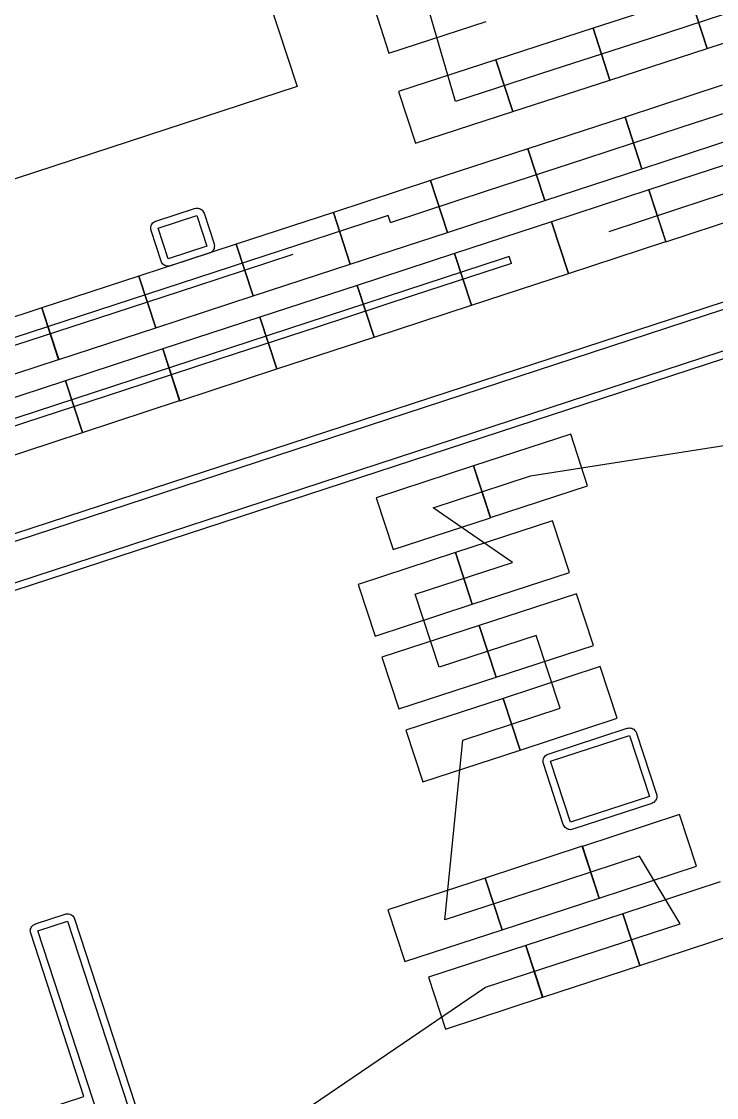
# Model space of a CAD drawing. Header units: feet. Extents: x -377 to 137, y -116 to 143.
# Drawn here: x -108.8 to -62, y -38.4 to 34 of the extents above; entities that cross this region are included whole.
import ezdxf

# ---------------------------------------------------------------- set-up
doc = ezdxf.new("R2010")
doc.units = ezdxf.units.FT
for name, color, linetype in [('Buildings', 7, 'CONTINUOUS'), ('Connections', 7, 'CONTINUOUS'), ('Modules', 7, 'CONTINUOUS'), ('Obstructions', 7, 'CONTINUOUS'), ('Setbacks', 7, 'CONTINUOUS'), ('Strings', 7, 'CONTINUOUS')]:
    doc.layers.add(name, color=color, linetype=linetype)

msp = doc.modelspace()

# ---------------------------------------------------------------- linework, layer by layer
at = {"layer": 'Buildings', "color": 252}
for p, q in [((-93.718, 40.119), (-90.272, 29.586)), ((-90.272, 29.586), (-117.094, 20.813))]:
    msp.add_line(p, q, dxfattribs=at)
at = {"layer": 'Connections', "color": 91}
for p, q in [((-84.609, 20.76), (-168.487, -6.675)), ((-84.141, 20.913), (-84.609, 20.76)), ((-83.988, 20.445), (-84.141, 20.913)), ((-75.995, 18.144), (-76.463, 17.991)), ((-75.842, 17.677), (-75.995, 18.144)), ((-76.463, 17.991), (-166.882, -11.583))]:
    msp.add_line(p, q, dxfattribs=at)
at = {"layer": 'Modules', "color": 254}
for p, q in [((-63.801, 35.634), (-70.347, 33.507)), ((-63.803, 35.633), (-62.672, 32.151)), ((-62.67, 32.152), (-63.801, 35.634)), ((-85.221, 35.326), (-84.09, 31.844)), ((-62.672, 32.151), (-56.125, 34.278)), ((-84.09, 31.844), (-77.544, 33.971)), ((-70.348, 33.508), (-76.894, 31.381)), ((-69.217, 30.027), (-70.348, 33.508)), ((-70.347, 33.507), (-69.216, 30.025)), ((-69.216, 30.025), (-62.67, 32.152)), ((-76.892, 31.383), (-83.439, 29.256)), ((-76.894, 31.381), (-75.763, 27.9)), ((-75.761, 27.901), (-76.892, 31.383)), ((-75.763, 27.9), (-69.217, 30.027)), ((-83.439, 29.256), (-82.308, 25.774)), ((-61.659, 29.675), (-68.201, 27.535)), ((-82.308, 25.774), (-75.761, 27.901)), ((-68.203, 27.535), (-74.745, 25.395)), ((-67.065, 24.056), (-68.203, 27.535)), ((-68.201, 27.535), (-67.063, 24.056)), ((-67.063, 24.056), (-60.521, 26.196)), ((-74.745, 25.395), (-81.287, 23.255)), ((-74.745, 25.395), (-73.607, 21.916)), ((-73.607, 21.916), (-74.745, 25.395)), ((-60.054, 24.767), (-66.596, 22.627)), ((-73.607, 21.916), (-67.065, 24.056)), ((-81.286, 23.255), (-87.828, 21.115)), ((-81.287, 23.255), (-80.149, 19.776)), ((-80.148, 19.775), (-81.286, 23.255)), ((-66.599, 22.63), (-73.141, 20.49)), ((-65.461, 19.151), (-66.599, 22.63)), ((-66.596, 22.627), (-65.458, 19.148)), ((-80.149, 19.776), (-73.607, 21.916)), ((-87.828, 21.114), (-94.37, 18.975)), ((-87.828, 21.115), (-86.69, 17.636)), ((-86.689, 17.635), (-87.828, 21.114)), ((-65.458, 19.148), (-58.916, 21.287)), ((-73.14, 20.486), (-79.682, 18.346)), ((-73.141, 20.49), (-72.003, 17.011)), ((-72.002, 17.007), (-73.14, 20.486)), ((-86.69, 17.636), (-80.148, 19.775)), ((-94.372, 18.974), (-100.914, 16.834)), ((-93.234, 15.495), (-94.372, 18.974)), ((-94.37, 18.975), (-93.232, 15.495)), ((-72.003, 17.011), (-65.461, 19.151)), ((-79.681, 18.35), (-86.224, 16.21)), ((-79.682, 18.346), (-78.544, 14.867)), ((-78.543, 14.87), (-79.681, 18.35)), ((-93.232, 15.495), (-86.689, 17.635)), ((-100.91, 16.838), (-107.453, 14.698)), ((-100.914, 16.834), (-99.776, 13.355)), ((-99.772, 13.358), (-100.91, 16.838)), ((-78.544, 14.867), (-72.002, 17.007)), ((-86.226, 16.21), (-92.768, 14.07)), ((-85.088, 12.73), (-86.226, 16.21)), ((-86.224, 16.21), (-85.085, 12.731)), ((-99.776, 13.355), (-93.234, 15.495)), ((-107.455, 14.694), (-113.997, 12.554)), ((-106.317, 11.215), (-107.455, 14.694)), ((-107.453, 14.698), (-106.314, 11.219)), ((-85.085, 12.731), (-78.543, 14.87)), ((-92.767, 14.069), (-99.309, 11.93)), ((-92.768, 14.07), (-91.63, 10.59)), ((-91.629, 10.59), (-92.767, 14.069)), ((-106.314, 11.219), (-99.772, 13.358)), ((-91.63, 10.59), (-85.088, 12.73)), ((-99.311, 11.933), (-105.854, 9.793)), ((-98.173, 8.453), (-99.311, 11.933)), ((-99.309, 11.93), (-98.171, 8.45)), ((-112.859, 9.075), (-106.317, 11.215)), ((-98.171, 8.45), (-91.629, 10.59)), ((-105.847, 9.789), (-112.389, 7.649)), ((-105.854, 9.793), (-104.716, 6.314)), ((-104.709, 6.31), (-105.847, 9.789)), ((-104.716, 6.314), (-98.173, 8.453)), ((-111.251, 4.17), (-104.709, 6.31)), ((-71.856, 6.202), (-78.398, 4.063)), ((-70.718, 2.723), (-71.856, 6.202)), ((-78.401, 4.055), (-84.943, 1.915)), ((-77.262, 0.576), (-78.401, 4.055)), ((-78.398, 4.063), (-77.26, 0.583)), ((-77.26, 0.583), (-70.718, 2.723)), ((-84.943, 1.915), (-83.805, -1.564)), ((-83.805, -1.564), (-77.262, 0.576)), ((-73.076, 0.37), (-79.618, -1.77)), ((-71.938, -3.109), (-73.076, 0.37)), ((-79.617, -1.77), (-86.159, -3.91)), ((-79.618, -1.77), (-78.48, -5.249)), ((-78.479, -5.25), (-79.617, -1.77)), ((-78.48, -5.249), (-71.938, -3.109)), ((-86.159, -3.91), (-85.021, -7.389)), ((-71.471, -4.539), (-78.013, -6.678)), ((-70.333, -8.018), (-71.471, -4.539)), ((-85.021, -7.389), (-78.479, -5.25)), ((-78.015, -6.675), (-84.558, -8.815)), ((-76.877, -10.155), (-78.015, -6.675)), ((-78.013, -6.678), (-76.875, -10.158)), ((-76.875, -10.158), (-70.333, -8.018)), ((-84.558, -8.815), (-83.42, -12.294)), ((-69.866, -9.44), (-76.408, -11.58)), ((-68.728, -12.919), (-69.866, -9.44)), ((-83.42, -12.294), (-76.877, -10.155)), ((-76.408, -11.58), (-82.95, -13.72)), ((-75.27, -15.059), (-76.408, -11.58)), ((-76.408, -11.58), (-75.27, -15.059)), ((-75.27, -15.059), (-68.728, -12.919)), ((-82.95, -13.72), (-81.812, -17.199)), ((-81.812, -17.199), (-75.27, -15.059)), ((-64.533, -19.4), (-71.075, -21.539)), ((-63.395, -22.879), (-64.533, -19.4)), ((-71.077, -21.536), (-77.619, -23.676)), ((-69.939, -25.015), (-71.077, -21.536)), ((-71.075, -21.539), (-69.937, -25.019)), ((-69.937, -25.019), (-63.395, -22.879)), ((-77.619, -23.676), (-84.161, -25.816)), ((-76.481, -27.156), (-77.619, -23.676)), ((-77.619, -23.676), (-76.481, -27.155)), ((-61.799, -23.932), (-68.341, -26.072)), ((-76.481, -27.155), (-69.939, -25.015)), ((-84.161, -25.816), (-83.023, -29.295)), ((-68.34, -26.072), (-74.883, -28.212)), ((-68.341, -26.072), (-67.203, -29.551)), ((-67.202, -29.551), (-68.34, -26.072)), ((-83.023, -29.295), (-76.481, -27.156)), ((-67.203, -29.551), (-60.661, -27.411)), ((-74.885, -28.212), (-81.427, -30.352)), ((-73.747, -31.692), (-74.885, -28.212)), ((-74.883, -28.212), (-73.744, -31.691)), ((-73.744, -31.691), (-67.202, -29.551)), ((-81.427, -30.352), (-80.289, -33.831)), ((-80.289, -33.831), (-73.747, -31.692))]:
    msp.add_line(p, q, dxfattribs=at)
at = {"layer": 'Obstructions', "color": 252}
for p, q in [((-99.618, 20.058), (-97.01, 20.909)), ((-97.01, 20.909), (-96.336, 18.849)), ((-98.944, 17.998), (-99.618, 20.058)), ((-96.336, 18.849), (-98.944, 17.998)), ((-59.343, 15.31), (-163.833, -18.867)), ((-163.013, -21.376), (-58.523, 12.801)), ((-73.219, -15.81), (-67.906, -14.072)), ((-67.906, -14.072), (-66.564, -18.177)), ((-71.877, -19.916), (-73.219, -15.81)), ((-66.564, -18.177), (-71.877, -19.916)), ((-107.721, -27.231), (-105.722, -26.577)), ((-105.722, -26.577), (-101.637, -39.071)), ((-103.636, -39.725), (-107.721, -27.231))]:
    msp.add_line(p, q, dxfattribs=at)
at = {"layer": 'Setbacks', "color": 2}
for p, q in [((-99.774, 20.536), (-97.166, 21.387)), ((-97.166, 21.387), (-97.165, 21.388)), ((-97.165, 21.388), (-97.088, 21.4)), ((-97.088, 21.4), (-97.011, 21.412)), ((-97.011, 21.412), (-97.011, 21.412)), ((-97.011, 21.412), (-97.011, 21.412)), ((-97.011, 21.412), (-97.01, 21.412)), ((-97.01, 21.412), (-97.01, 21.412)), ((-97.01, 21.412), (-96.933, 21.4)), ((-96.933, 21.4), (-96.856, 21.388)), ((-96.856, 21.388), (-96.855, 21.388)), ((-96.855, 21.388), (-96.855, 21.388)), ((-96.855, 21.388), (-96.855, 21.388)), ((-96.855, 21.388), (-96.854, 21.388)), ((-96.854, 21.388), (-96.785, 21.352)), ((-96.785, 21.352), (-96.715, 21.317)), ((-96.715, 21.317), (-96.715, 21.317)), ((-96.715, 21.317), (-96.715, 21.317)), ((-96.715, 21.317), (-96.714, 21.316)), ((-96.714, 21.316), (-96.714, 21.316)), ((-96.714, 21.316), (-96.659, 21.261)), ((-96.659, 21.261), (-96.604, 21.206)), ((-96.604, 21.206), (-96.603, 21.206)), ((-96.603, 21.206), (-96.603, 21.205)), ((-96.603, 21.205), (-96.603, 21.205)), ((-96.603, 21.205), (-96.603, 21.205)), ((-96.603, 21.205), (-96.567, 21.135)), ((-96.567, 21.135), (-96.532, 21.066)), ((-96.532, 21.066), (-96.531, 21.065)), ((-96.531, 21.065), (-95.857, 19.006)), ((-100.097, 20.213), (-100.061, 20.283)), ((-100.061, 20.283), (-100.026, 20.353)), ((-100.026, 20.353), (-100.025, 20.354)), ((-100.026, 20.353), (-100.026, 20.353)), ((-100.026, 20.353), (-100.026, 20.353)), ((-100.026, 20.353), (-100.026, 20.353)), ((-100.025, 20.354), (-99.97, 20.409)), ((-99.97, 20.409), (-99.915, 20.464)), ((-99.915, 20.464), (-99.915, 20.465)), ((-99.915, 20.465), (-99.915, 20.465)), ((-99.915, 20.465), (-99.914, 20.465)), ((-99.914, 20.465), (-99.845, 20.501)), ((-99.914, 20.465), (-99.914, 20.465)), ((-99.845, 20.501), (-99.775, 20.536)), ((-99.775, 20.536), (-99.775, 20.536)), ((-99.775, 20.536), (-99.774, 20.536)), ((-99.774, 20.536), (-99.774, 20.536)), ((-100.121, 20.058), (-100.109, 20.135)), ((-100.121, 20.057), (-100.121, 20.058)), ((-100.121, 20.057), (-100.121, 20.057)), ((-100.121, 20.056), (-100.121, 20.057)), ((-100.121, 20.057), (-100.121, 20.057)), ((-100.109, 19.979), (-100.121, 20.056)), ((-100.109, 20.135), (-100.097, 20.212)), ((-100.097, 19.902), (-100.109, 19.979)), ((-100.097, 20.212), (-100.097, 20.213)), ((-100.097, 20.213), (-100.097, 20.213)), ((-100.097, 20.213), (-100.097, 20.213)), ((-100.097, 20.212), (-100.097, 20.212)), ((-100.096, 19.901), (-100.097, 19.902)), ((-100.097, 19.902), (-100.097, 19.902)), ((-100.097, 19.902), (-100.097, 19.902)), ((-99.422, 17.842), (-100.096, 19.901)), ((-95.857, 19.006), (-95.857, 19.005)), ((-95.857, 19.005), (-95.857, 19.005)), ((-95.857, 19.005), (-95.857, 19.005)), ((-95.857, 19.005), (-95.845, 18.928)), ((-95.845, 18.928), (-95.833, 18.851)), ((-95.833, 18.849), (-95.845, 18.772)), ((-95.833, 18.851), (-95.832, 18.85)), ((-95.832, 18.85), (-95.833, 18.849)), ((-95.832, 18.85), (-95.832, 18.85)), ((-95.832, 18.85), (-95.832, 18.85)), ((-96.18, 18.371), (-98.788, 17.52)), ((-96.179, 18.371), (-96.18, 18.371)), ((-96.109, 18.407), (-96.179, 18.371)), ((-96.179, 18.371), (-96.179, 18.371)), ((-96.179, 18.371), (-96.179, 18.371)), ((-96.04, 18.442), (-96.109, 18.407)), ((-96.039, 18.442), (-96.04, 18.442)), ((-95.984, 18.498), (-96.039, 18.443)), ((-96.039, 18.443), (-96.039, 18.443)), ((-96.039, 18.443), (-96.039, 18.442)), ((-96.039, 18.442), (-96.039, 18.442)), ((-95.929, 18.553), (-95.984, 18.498)), ((-95.928, 18.554), (-95.929, 18.553)), ((-95.892, 18.624), (-95.928, 18.555)), ((-95.928, 18.555), (-95.928, 18.554)), ((-95.928, 18.554), (-95.928, 18.554)), ((-95.928, 18.554), (-95.928, 18.554)), ((-95.857, 18.694), (-95.892, 18.624)), ((-95.845, 18.772), (-95.857, 18.695)), ((-95.857, 18.695), (-95.857, 18.695)), ((-95.857, 18.695), (-95.857, 18.694)), ((-95.857, 18.694), (-95.857, 18.694)), ((-95.857, 18.694), (-95.857, 18.694)), ((-99.422, 17.841), (-99.422, 17.842)), ((-99.387, 17.772), (-99.422, 17.841)), ((-99.351, 17.702), (-99.387, 17.772)), ((-99.351, 17.701), (-99.351, 17.702)), ((-99.351, 17.702), (-99.351, 17.702)), ((-99.351, 17.702), (-99.351, 17.702)), ((-99.35, 17.701), (-99.351, 17.701)), ((-99.295, 17.646), (-99.35, 17.701)), ((-99.24, 17.591), (-99.295, 17.646)), ((-99.239, 17.591), (-99.24, 17.591)), ((-99.239, 17.59), (-99.239, 17.591)), ((-99.169, 17.555), (-99.239, 17.59)), ((-99.239, 17.59), (-99.239, 17.59)), ((-99.239, 17.59), (-99.239, 17.59)), ((-99.1, 17.519), (-99.169, 17.555)), ((-99.099, 17.519), (-99.1, 17.519)), ((-99.098, 17.519), (-99.099, 17.519)), ((-99.099, 17.519), (-99.099, 17.519)), ((-99.099, 17.519), (-99.099, 17.519)), ((-99.021, 17.507), (-99.098, 17.519)), ((-98.944, 17.495), (-99.021, 17.507)), ((-98.943, 17.495), (-98.944, 17.495)), ((-98.944, 17.495), (-98.944, 17.495)), ((-98.866, 17.507), (-98.943, 17.495)), ((-98.943, 17.495), (-98.943, 17.495)), ((-98.943, 17.495), (-98.943, 17.495)), ((-98.789, 17.52), (-98.866, 17.507)), ((-98.788, 17.52), (-98.789, 17.52)), ((-163.99, -18.389), (-59.499, 15.788)), ((-59.8, 11.854), (-162.857, -21.855)), ((-73.375, -15.332), (-68.062, -13.594)), ((-68.062, -13.593), (-67.984, -13.581)), ((-68.062, -13.594), (-68.062, -13.593)), ((-68.062, -13.594), (-68.062, -13.594)), ((-68.062, -13.594), (-68.062, -13.594)), ((-67.984, -13.581), (-67.907, -13.569)), ((-67.907, -13.569), (-67.907, -13.569)), ((-67.907, -13.569), (-67.907, -13.569)), ((-67.907, -13.569), (-67.907, -13.569)), ((-67.907, -13.569), (-67.906, -13.569)), ((-67.906, -13.569), (-67.829, -13.581)), ((-67.829, -13.581), (-67.752, -13.593)), ((-67.752, -13.593), (-67.751, -13.593)), ((-67.751, -13.593), (-67.751, -13.593)), ((-67.751, -13.593), (-67.751, -13.593)), ((-67.751, -13.593), (-67.751, -13.593)), ((-67.751, -13.593), (-67.682, -13.628)), ((-67.682, -13.628), (-67.611, -13.664)), ((-67.611, -13.664), (-67.611, -13.664)), ((-67.611, -13.664), (-67.611, -13.664)), ((-67.611, -13.664), (-67.611, -13.664)), ((-67.611, -13.664), (-67.61, -13.665)), ((-67.61, -13.665), (-67.555, -13.72)), ((-67.555, -13.72), (-67.5, -13.775)), ((-67.5, -13.775), (-67.499, -13.775)), ((-67.499, -13.775), (-67.499, -13.775)), ((-67.499, -13.775), (-67.499, -13.775)), ((-67.499, -13.775), (-67.499, -13.776)), ((-67.499, -13.776), (-67.463, -13.845)), ((-67.463, -13.845), (-67.428, -13.915)), ((-67.428, -13.915), (-67.428, -13.915)), ((-67.428, -13.915), (-67.428, -13.916)), ((-67.428, -13.916), (-67.428, -13.916)), ((-67.428, -13.916), (-66.085, -18.021)), ((-73.722, -15.811), (-73.71, -15.734)), ((-73.722, -15.811), (-73.722, -15.811)), ((-73.722, -15.811), (-73.722, -15.811)), ((-73.722, -15.812), (-73.722, -15.811)), ((-73.722, -15.811), (-73.722, -15.811)), ((-73.71, -15.89), (-73.722, -15.812)), ((-73.71, -15.734), (-73.698, -15.656)), ((-73.698, -15.966), (-73.71, -15.89)), ((-73.698, -15.655), (-73.662, -15.585)), ((-73.698, -15.656), (-73.698, -15.655)), ((-73.698, -15.656), (-73.698, -15.656)), ((-73.698, -15.656), (-73.698, -15.656)), ((-73.698, -15.656), (-73.698, -15.656)), ((-73.662, -15.585), (-73.627, -15.516)), ((-73.627, -15.516), (-73.627, -15.515)), ((-73.627, -15.515), (-73.627, -15.515)), ((-73.627, -15.515), (-73.627, -15.515)), ((-73.627, -15.515), (-73.626, -15.515)), ((-73.626, -15.515), (-73.571, -15.459)), ((-73.571, -15.459), (-73.516, -15.404)), ((-73.516, -15.404), (-73.516, -15.404)), ((-73.516, -15.404), (-73.516, -15.404)), ((-73.516, -15.404), (-73.516, -15.404)), ((-73.516, -15.404), (-73.515, -15.404)), ((-73.515, -15.404), (-73.445, -15.368)), ((-73.445, -15.368), (-73.376, -15.332)), ((-73.376, -15.332), (-73.376, -15.332)), ((-73.376, -15.332), (-73.375, -15.332)), ((-73.697, -15.967), (-73.698, -15.966)), ((-72.355, -20.072), (-73.697, -15.967)), ((-66.085, -18.021), (-66.085, -18.021)), ((-66.085, -18.021), (-66.073, -18.099)), ((-66.073, -18.099), (-66.061, -18.176)), ((-66.407, -18.655), (-71.72, -20.394)), ((-66.337, -18.619), (-66.407, -18.655)), ((-66.407, -18.655), (-66.407, -18.655)), ((-66.268, -18.584), (-66.337, -18.619)), ((-66.267, -18.584), (-66.268, -18.584)), ((-66.211, -18.528), (-66.267, -18.583)), ((-66.267, -18.583), (-66.267, -18.584)), ((-66.267, -18.584), (-66.267, -18.584)), ((-66.267, -18.584), (-66.267, -18.584)), ((-66.156, -18.473), (-66.211, -18.528)), ((-66.12, -18.402), (-66.156, -18.472)), ((-66.156, -18.472), (-66.156, -18.472)), ((-66.156, -18.472), (-66.156, -18.472)), ((-66.156, -18.472), (-66.156, -18.472)), ((-66.156, -18.472), (-66.156, -18.473)), ((-66.085, -18.332), (-66.12, -18.402)), ((-66.073, -18.254), (-66.085, -18.331)), ((-66.085, -18.331), (-66.085, -18.332)), ((-66.085, -18.332), (-66.085, -18.332)), ((-66.085, -18.332), (-66.085, -18.332)), ((-66.085, -18.332), (-66.085, -18.332)), ((-66.061, -18.177), (-66.073, -18.254)), ((-66.061, -18.176), (-66.061, -18.176)), ((-66.061, -18.176), (-66.061, -18.176)), ((-66.061, -18.176), (-66.061, -18.176)), ((-66.061, -18.176), (-66.061, -18.177)), ((-72.355, -20.073), (-72.355, -20.072)), ((-72.355, -20.072), (-72.355, -20.072)), ((-72.355, -20.072), (-72.355, -20.072)), ((-72.319, -20.142), (-72.355, -20.073)), ((-72.284, -20.212), (-72.319, -20.142)), ((-72.283, -20.212), (-72.284, -20.212)), ((-72.284, -20.212), (-72.284, -20.212)), ((-72.283, -20.213), (-72.283, -20.212)), ((-72.283, -20.212), (-72.283, -20.212)), ((-72.228, -20.268), (-72.283, -20.213)), ((-72.172, -20.323), (-72.228, -20.268)), ((-72.171, -20.324), (-72.172, -20.323)), ((-72.172, -20.323), (-72.172, -20.323)), ((-72.172, -20.323), (-72.172, -20.323)), ((-72.172, -20.323), (-72.172, -20.323)), ((-72.102, -20.359), (-72.171, -20.324)), ((-72.032, -20.394), (-72.102, -20.359)), ((-72.031, -20.394), (-72.032, -20.394)), ((-72.032, -20.394), (-72.032, -20.394)), ((-72.031, -20.395), (-72.031, -20.394)), ((-72.031, -20.394), (-72.031, -20.394)), ((-71.954, -20.407), (-72.031, -20.395)), ((-71.876, -20.419), (-71.954, -20.407)), ((-71.875, -20.419), (-71.876, -20.419)), ((-71.876, -20.419), (-71.876, -20.419)), ((-71.876, -20.419), (-71.876, -20.419)), ((-71.876, -20.419), (-71.876, -20.419)), ((-71.798, -20.406), (-71.875, -20.419)), ((-71.721, -20.394), (-71.798, -20.406)), ((-71.72, -20.394), (-71.721, -20.394)), ((-71.72, -20.394), (-71.72, -20.394)), ((-71.72, -20.394), (-71.72, -20.394)), ((-107.948, -26.789), (-107.877, -26.753)), ((-107.877, -26.753), (-105.878, -26.099)), ((-107.877, -26.753), (-107.877, -26.753)), ((-105.878, -26.099), (-105.801, -26.086)), ((-105.878, -26.099), (-105.878, -26.099)), ((-105.878, -26.099), (-105.878, -26.099)), ((-105.878, -26.099), (-105.878, -26.099)), ((-105.801, -26.086), (-105.723, -26.074)), ((-105.723, -26.074), (-105.723, -26.074)), ((-105.723, -26.074), (-105.723, -26.074)), ((-105.723, -26.074), (-105.723, -26.074)), ((-105.723, -26.074), (-105.722, -26.074)), ((-105.722, -26.074), (-105.645, -26.086)), ((-105.645, -26.086), (-105.568, -26.098)), ((-105.568, -26.098), (-105.567, -26.098)), ((-105.567, -26.098), (-105.567, -26.098)), ((-105.567, -26.098), (-105.567, -26.098)), ((-105.567, -26.098), (-105.567, -26.098)), ((-105.567, -26.098), (-105.497, -26.134)), ((-105.497, -26.134), (-105.427, -26.169)), ((-105.427, -26.169), (-105.427, -26.169)), ((-105.427, -26.169), (-105.427, -26.169)), ((-105.427, -26.169), (-105.427, -26.169)), ((-105.427, -26.169), (-105.426, -26.17)), ((-105.426, -26.17), (-105.371, -26.225)), ((-105.371, -26.225), (-105.316, -26.28)), ((-105.316, -26.28), (-105.315, -26.281)), ((-105.315, -26.281), (-105.315, -26.281)), ((-105.315, -26.281), (-105.315, -26.281)), ((-105.315, -26.281), (-105.315, -26.281)), ((-105.315, -26.281), (-105.28, -26.35)), ((-105.28, -26.35), (-105.244, -26.42)), ((-105.244, -26.42), (-105.244, -26.421)), ((-105.244, -26.421), (-105.244, -26.421)), ((-105.244, -26.421), (-105.244, -26.421)), ((-105.244, -26.421), (-101.159, -38.915)), ((-108.224, -27.231), (-108.212, -27.156)), ((-108.224, -27.232), (-108.224, -27.231)), ((-108.211, -27.31), (-108.224, -27.232)), ((-108.224, -27.232), (-108.224, -27.232)), ((-108.224, -27.232), (-108.224, -27.232)), ((-108.224, -27.232), (-108.224, -27.232)), ((-108.212, -27.156), (-108.2, -27.077)), ((-108.199, -27.387), (-108.211, -27.31)), ((-108.2, -27.077), (-108.199, -27.076)), ((-108.199, -27.076), (-108.165, -27.007)), ((-108.199, -27.076), (-108.199, -27.076)), ((-108.199, -27.076), (-108.199, -27.076)), ((-108.199, -27.076), (-108.199, -27.076)), ((-104.611, -38.362), (-108.199, -27.387)), ((-108.199, -27.387), (-108.199, -27.387)), ((-108.165, -27.007), (-108.129, -26.936)), ((-108.129, -26.936), (-108.128, -26.936)), ((-108.128, -26.935), (-108.073, -26.881)), ((-108.128, -26.936), (-108.128, -26.935)), ((-108.128, -26.936), (-108.128, -26.936)), ((-108.128, -26.936), (-108.128, -26.936)), ((-108.073, -26.881), (-108.018, -26.825)), ((-108.018, -26.825), (-108.017, -26.824)), ((-108.017, -26.824), (-107.948, -26.789)), ((-108.017, -26.824), (-108.017, -26.824)), ((-108.017, -26.824), (-108.017, -26.824)), ((-108.017, -26.824), (-108.017, -26.824)), ((-140.572, -50.127), (-104.611, -38.362))]:
    msp.add_line(p, q, dxfattribs=at)
at = {"layer": 'Strings', "color": 11}
for p, q in [((-59.964, 34.955), (-66.508, 32.83)), ((-79.6, 28.579), (-81.383, 34.649)), ((-66.508, 32.83), (-73.056, 30.704)), ((-73.056, 30.704), (-79.6, 28.579)), ((-64.361, 26.866), (-57.817, 29.006)), ((-70.905, 24.725), (-64.361, 26.866)), ((-77.447, 22.585), (-70.905, 24.725)), ((-56.215, 24.101), (-62.756, 21.957)), ((-83.988, 20.445), (-77.447, 22.585)), ((-62.756, 21.957), (-69.301, 19.821)), ((-97.074, 16.165), (-90.53, 18.305)), ((-75.842, 17.677), (-82.383, 15.54)), ((-103.612, 14.028), (-97.074, 16.165)), ((-82.383, 15.54), (-88.928, 13.4)), ((-110.157, 11.884), (-103.612, 14.028)), ((-88.928, 13.4), (-95.469, 11.26)), ((-95.469, 11.26), (-102.014, 9.123)), ((-102.014, 9.123), (-108.549, 6.979)), ((-74.558, 3.393), (-43.996, 8.17)), ((-108.549, 6.979), (-115.093, 4.843)), ((-81.103, 1.245), (-74.558, 3.393)), ((-75.778, -2.44), (-81.103, 1.245)), ((-82.319, -4.58), (-75.778, -2.44)), ((-80.717, -9.485), (-82.319, -4.58)), ((-74.173, -7.348), (-80.717, -9.485)), ((-72.568, -12.25), (-74.173, -7.348)), ((-79.11, -14.39), (-72.568, -12.25)), ((-80.321, -26.486), (-79.11, -14.39)), ((-67.235, -22.209), (-73.779, -24.346)), ((-64.501, -26.742), (-67.235, -22.209)), ((-73.779, -24.346), (-80.321, -26.486)), ((-71.042, -28.882), (-64.501, -26.742)), ((-77.587, -31.022), (-71.042, -28.882)), ((-100.464, -46.533), (-77.587, -31.022))]:
    msp.add_line(p, q, dxfattribs=at)

doc.saveas('drawing.dxf')
